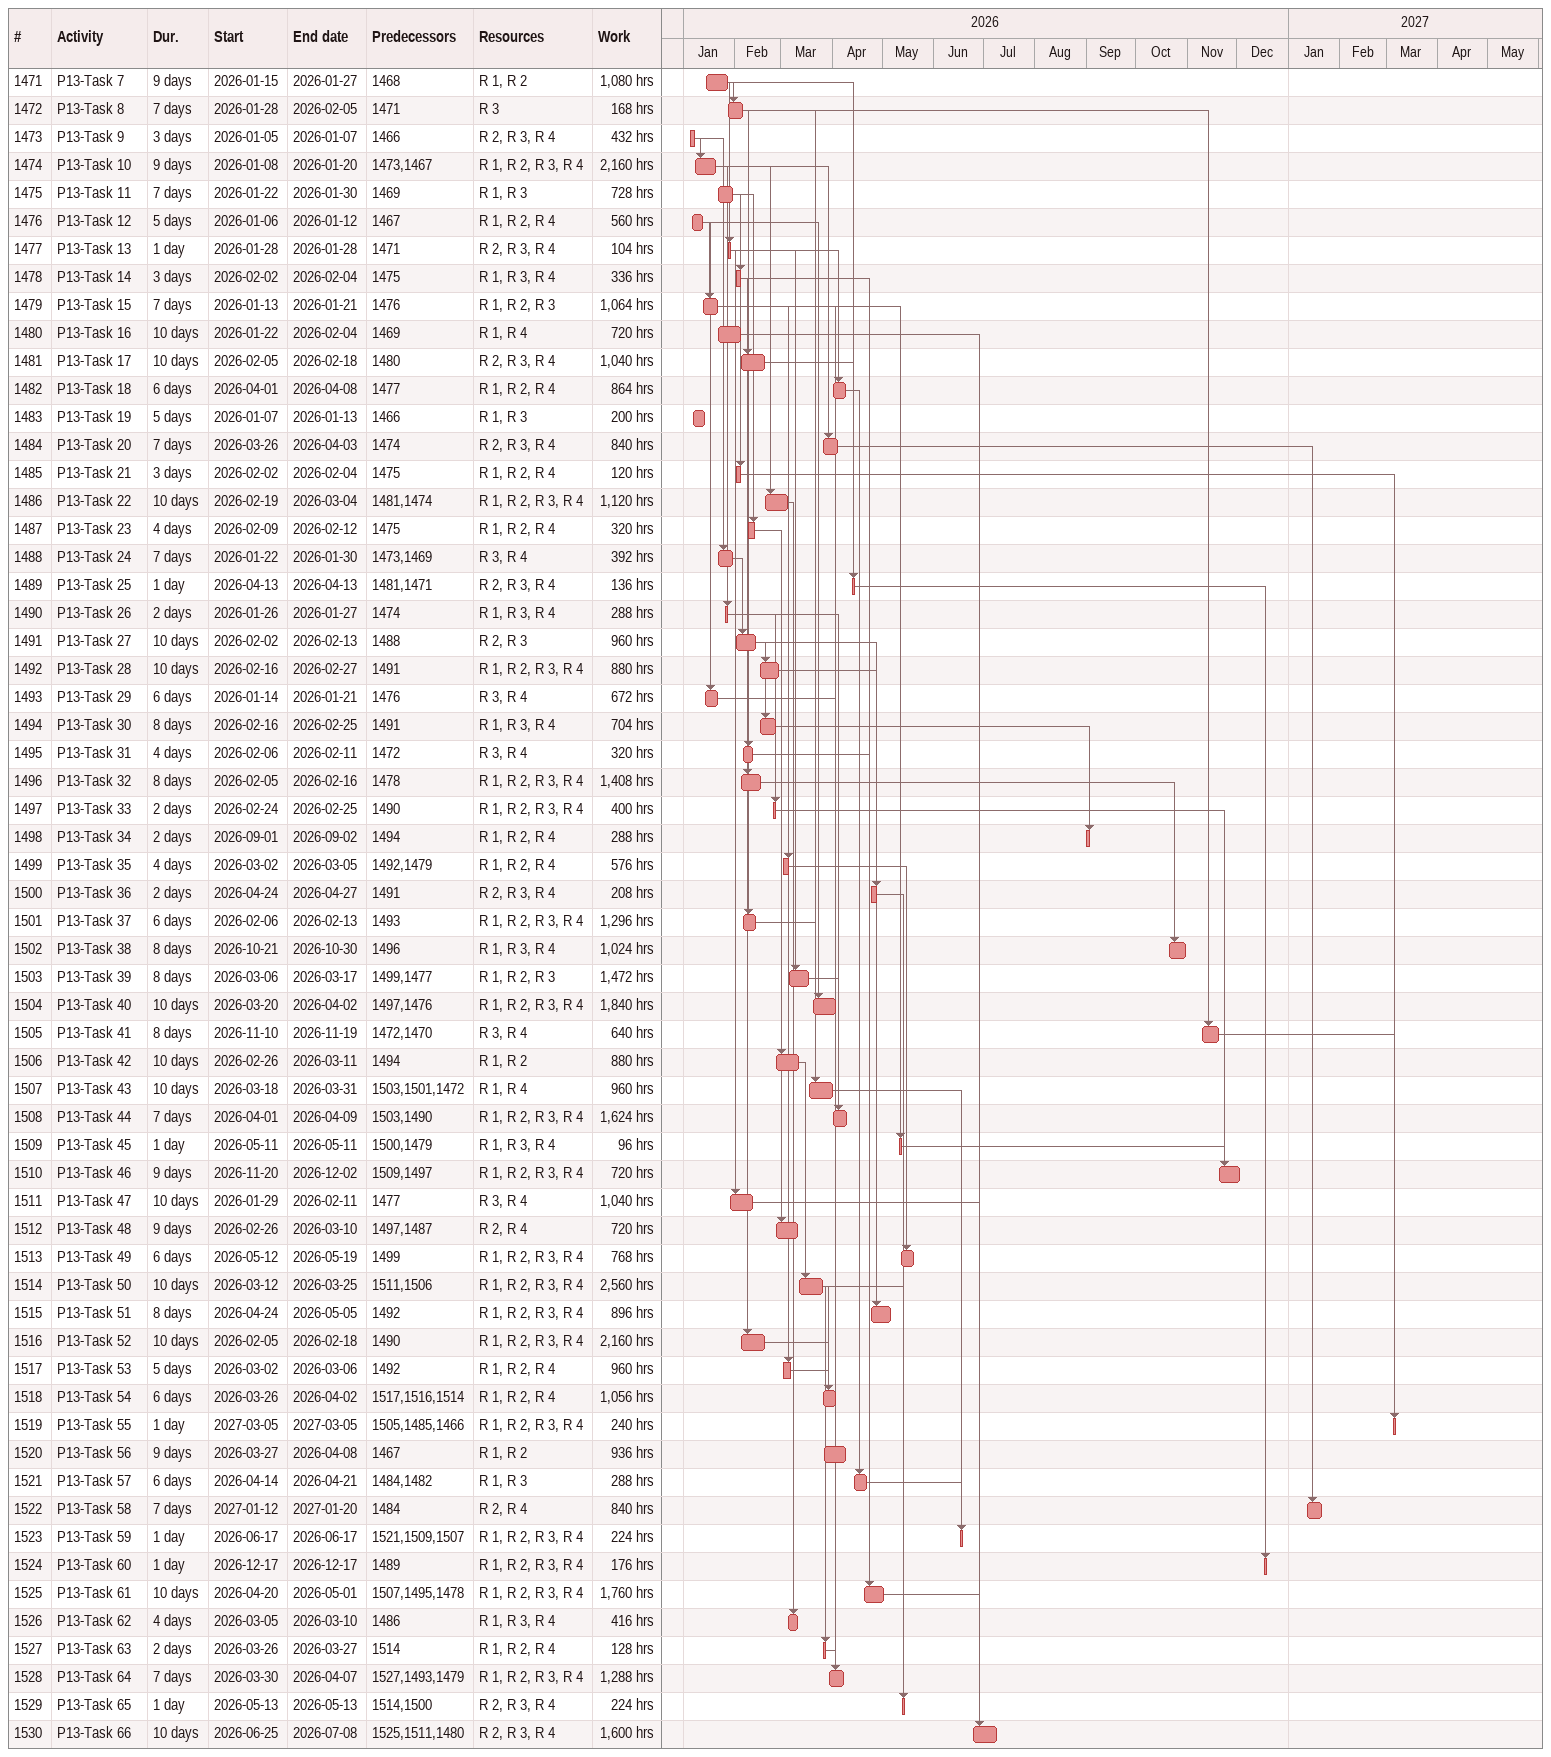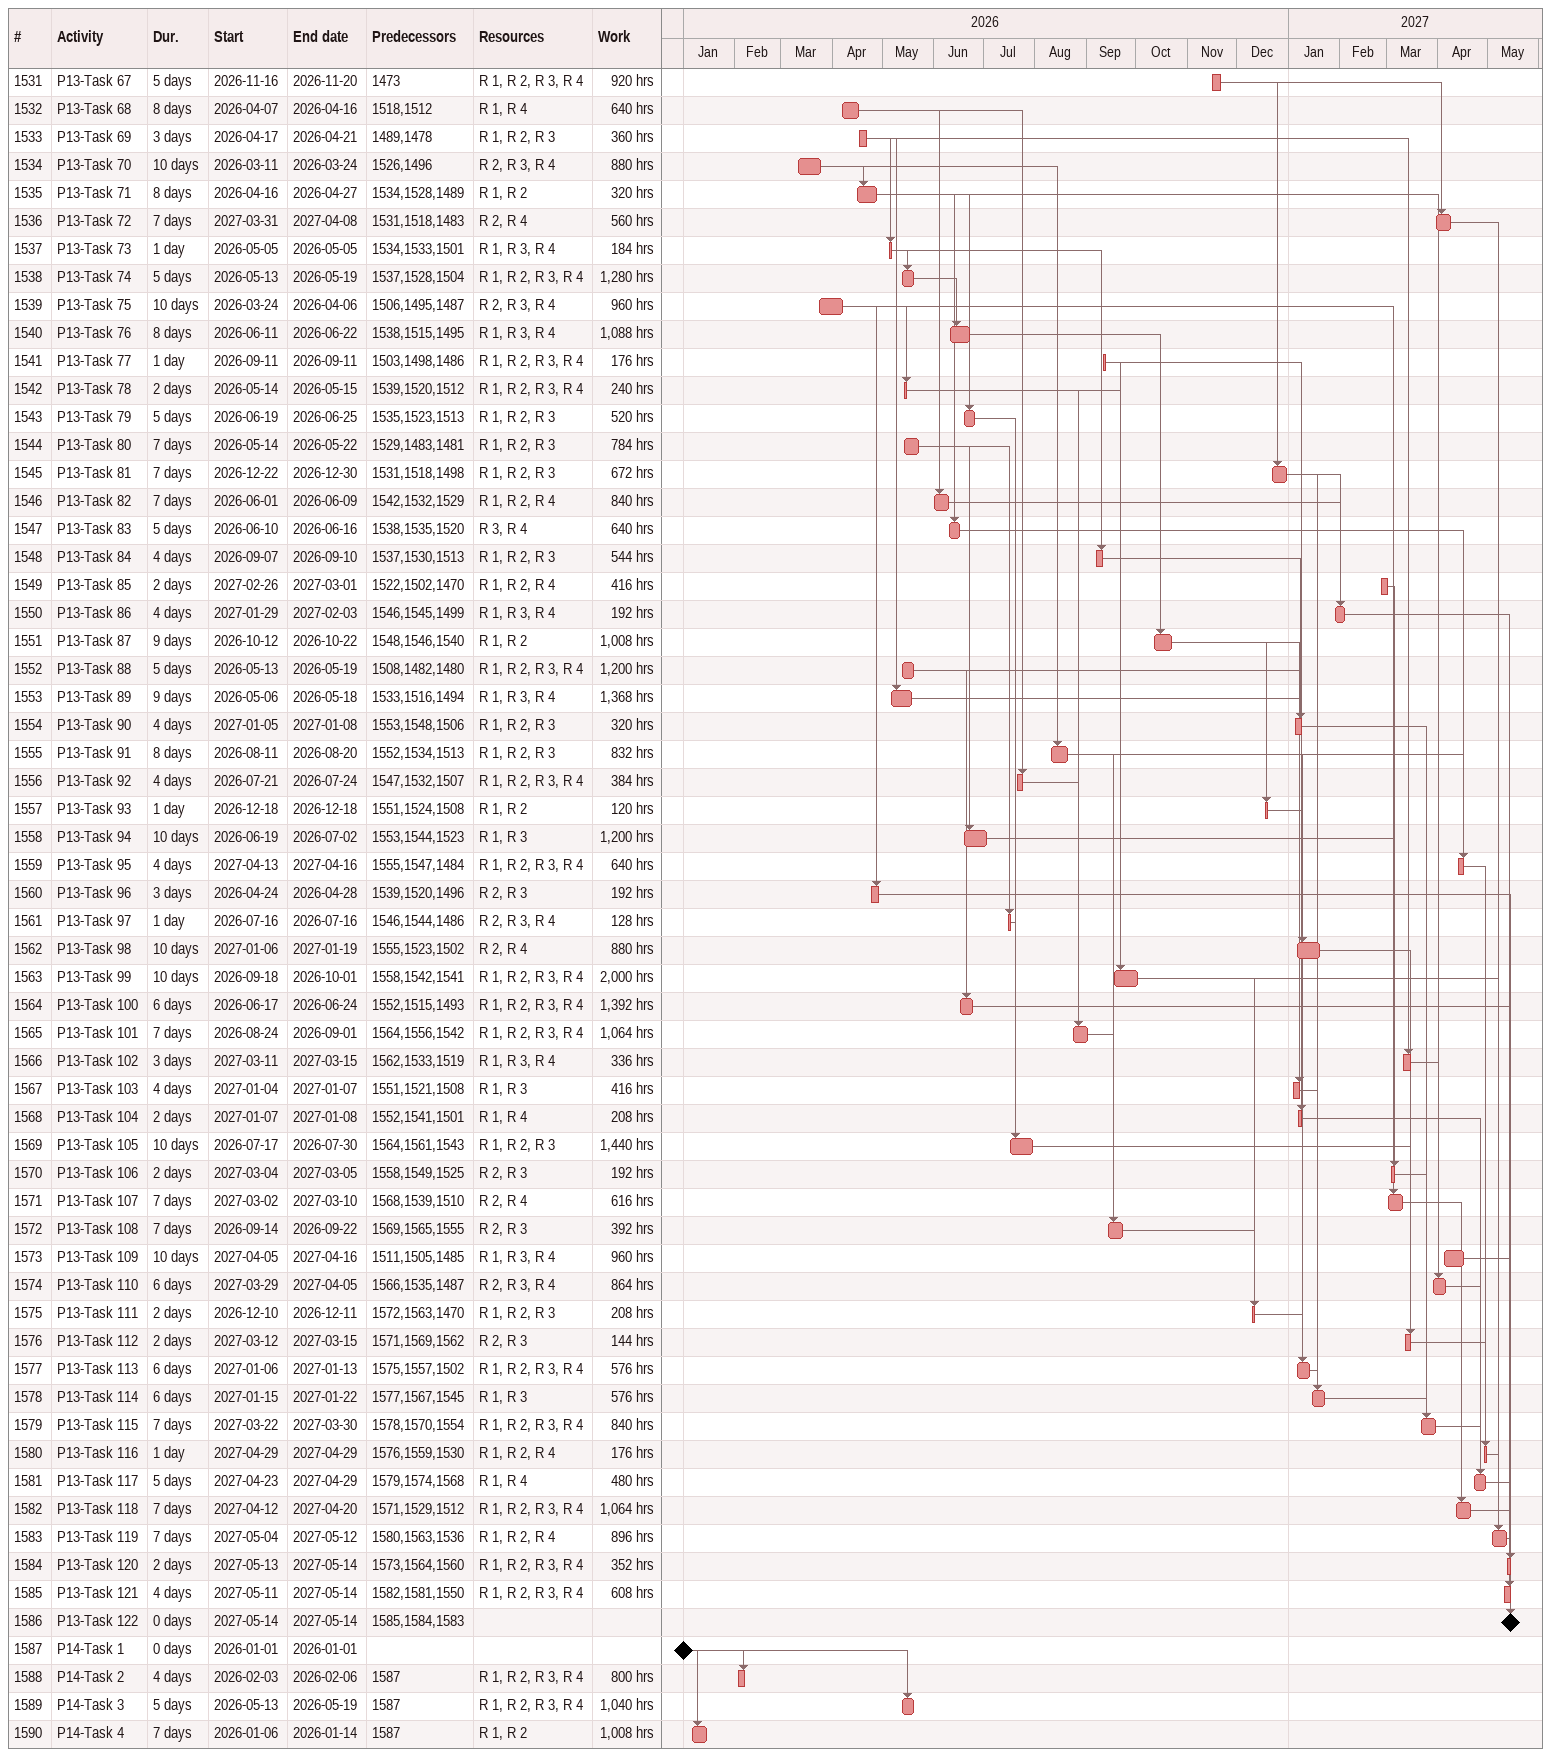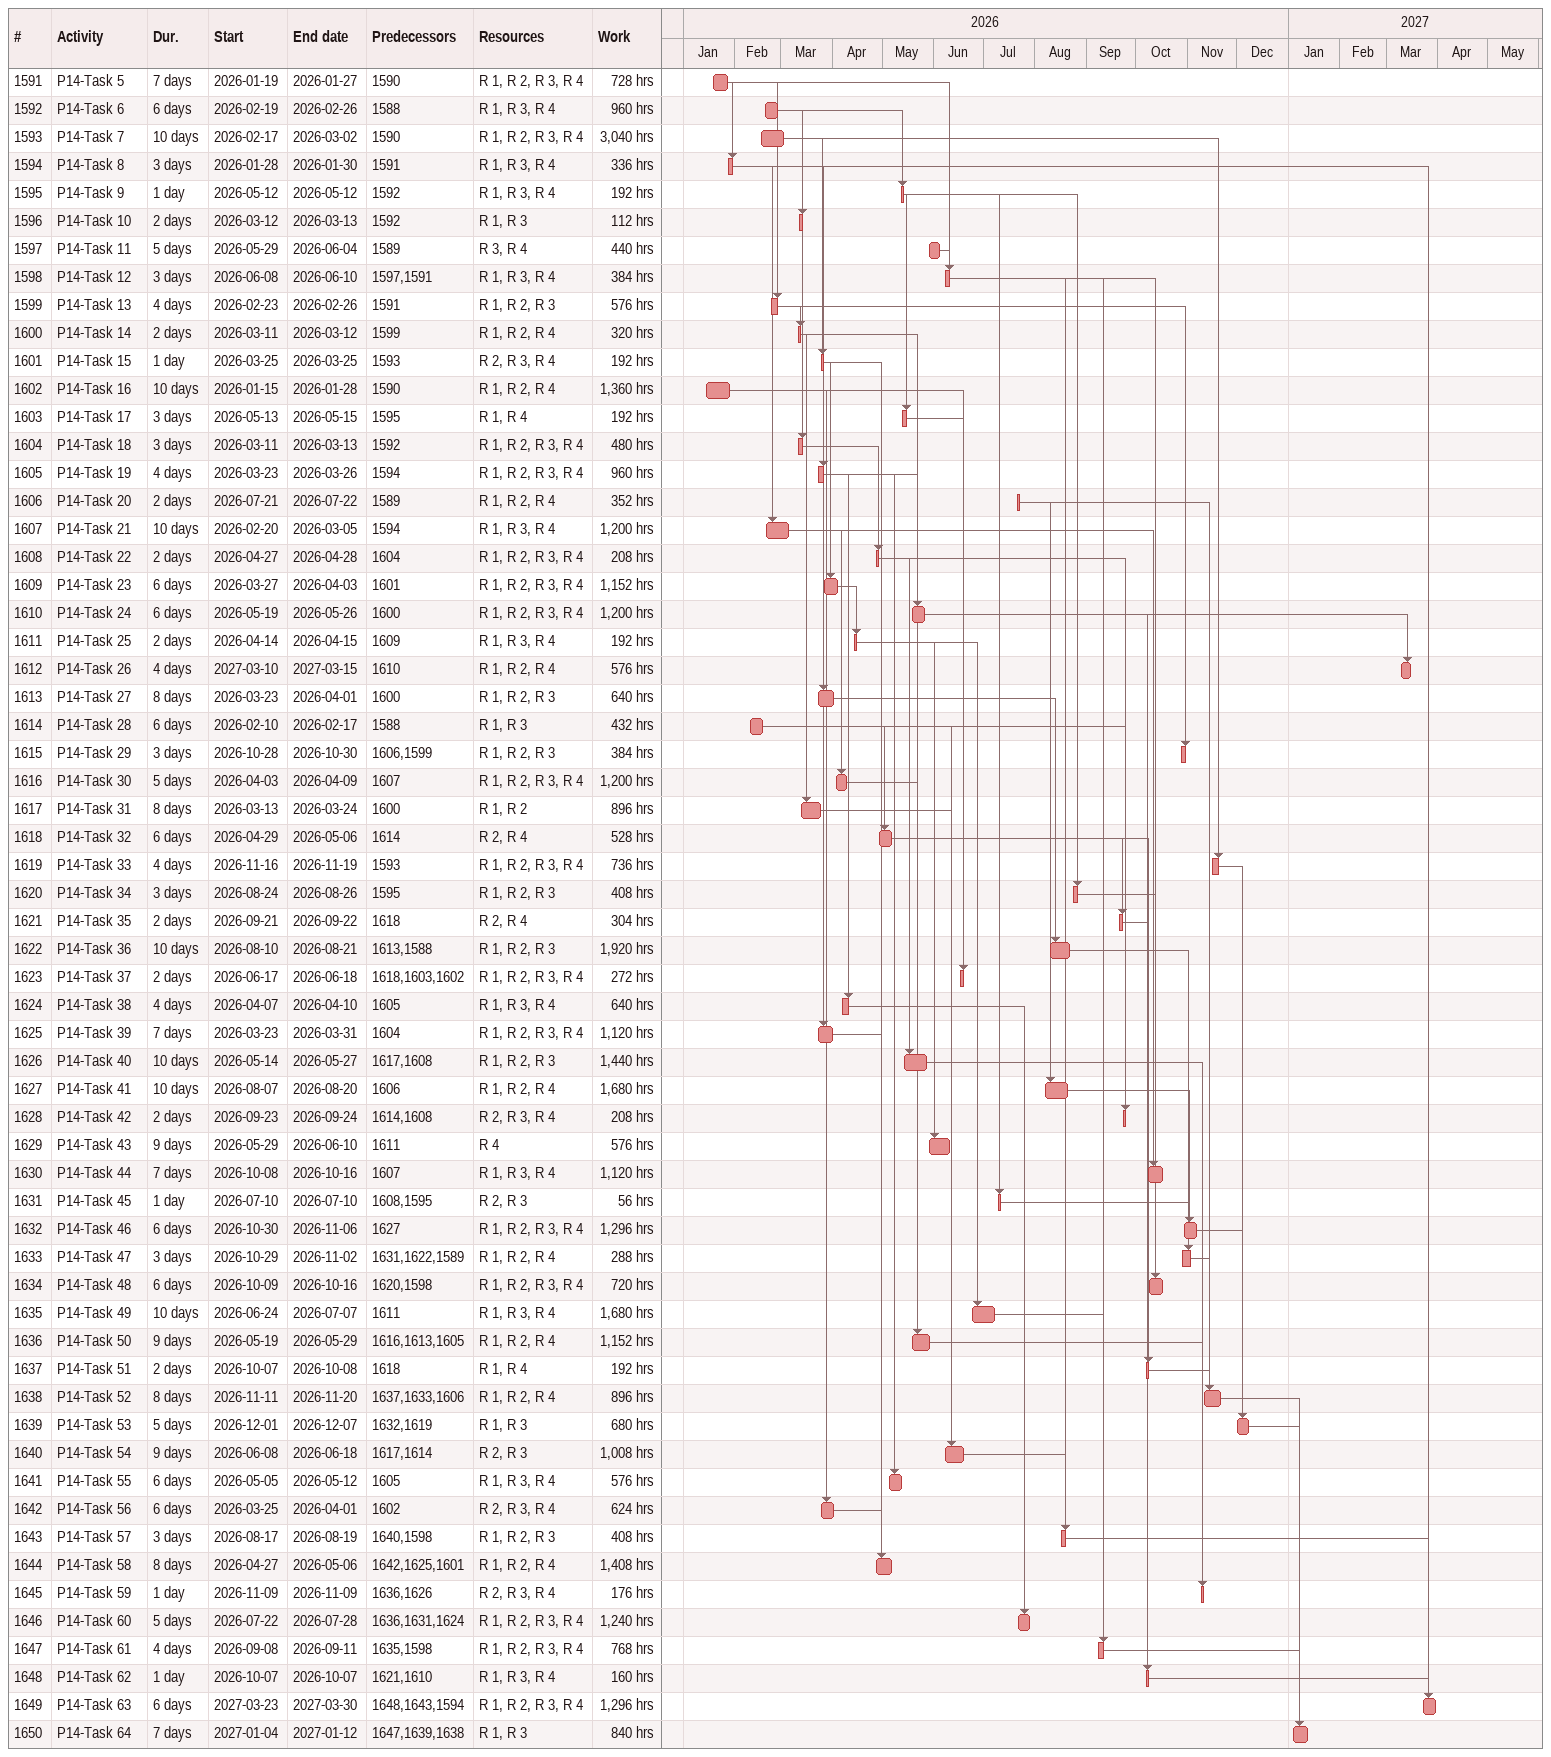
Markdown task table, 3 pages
| ID | Task | Duration | Start | Finish | Predecessors | Resources | Work (h) |
|---|---|---|---|---|---|---|---|
| 1471 | P13-Task 7 | 9d | 2026-01-15 | 2026-01-27 | 1468 | R 1, R 2 | 1080 |
| 1472 | P13-Task 8 | 7d | 2026-01-28 | 2026-02-05 | 1471 | R 3 | 168 |
| 1473 | P13-Task 9 | 3d | 2026-01-05 | 2026-01-07 | 1466 | R 2, R 3, R 4 | 432 |
| 1474 | P13-Task 10 | 9d | 2026-01-08 | 2026-01-20 | 1473, 1467 | R 1, R 2, R 3, R 4 | 2160 |
| 1475 | P13-Task 11 | 7d | 2026-01-22 | 2026-01-30 | 1469 | R 1, R 3 | 728 |
| 1476 | P13-Task 12 | 5d | 2026-01-06 | 2026-01-12 | 1467 | R 1, R 2, R 4 | 560 |
| 1477 | P13-Task 13 | 1d | 2026-01-28 | 2026-01-28 | 1471 | R 2, R 3, R 4 | 104 |
| 1478 | P13-Task 14 | 3d | 2026-02-02 | 2026-02-04 | 1475 | R 1, R 3, R 4 | 336 |
| 1479 | P13-Task 15 | 7d | 2026-01-13 | 2026-01-21 | 1476 | R 1, R 2, R 3 | 1064 |
| 1480 | P13-Task 16 | 10d | 2026-01-22 | 2026-02-04 | 1469 | R 1, R 4 | 720 |
| 1481 | P13-Task 17 | 10d | 2026-02-05 | 2026-02-18 | 1480 | R 2, R 3, R 4 | 1040 |
| 1482 | P13-Task 18 | 6d | 2026-04-01 | 2026-04-08 | 1477 | R 1, R 2, R 4 | 864 |
| 1483 | P13-Task 19 | 5d | 2026-01-07 | 2026-01-13 | 1466 | R 1, R 3 | 200 |
| 1484 | P13-Task 20 | 7d | 2026-03-26 | 2026-04-03 | 1474 | R 2, R 3, R 4 | 840 |
| 1485 | P13-Task 21 | 3d | 2026-02-02 | 2026-02-04 | 1475 | R 1, R 2, R 4 | 120 |
| 1486 | P13-Task 22 | 10d | 2026-02-19 | 2026-03-04 | 1481, 1474 | R 1, R 2, R 3, R 4 | 1120 |
| 1487 | P13-Task 23 | 4d | 2026-02-09 | 2026-02-12 | 1475 | R 1, R 2, R 4 | 320 |
| 1488 | P13-Task 24 | 7d | 2026-01-22 | 2026-01-30 | 1473, 1469 | R 3, R 4 | 392 |
| 1489 | P13-Task 25 | 1d | 2026-04-13 | 2026-04-13 | 1481, 1471 | R 2, R 3, R 4 | 136 |
| 1490 | P13-Task 26 | 2d | 2026-01-26 | 2026-01-27 | 1474 | R 1, R 3, R 4 | 288 |
| 1491 | P13-Task 27 | 10d | 2026-02-02 | 2026-02-13 | 1488 | R 2, R 3 | 960 |
| 1492 | P13-Task 28 | 10d | 2026-02-16 | 2026-02-27 | 1491 | R 1, R 2, R 3, R 4 | 880 |
| 1493 | P13-Task 29 | 6d | 2026-01-14 | 2026-01-21 | 1476 | R 3, R 4 | 672 |
| 1494 | P13-Task 30 | 8d | 2026-02-16 | 2026-02-25 | 1491 | R 1, R 3, R 4 | 704 |
| 1495 | P13-Task 31 | 4d | 2026-02-06 | 2026-02-11 | 1472 | R 3, R 4 | 320 |
| 1496 | P13-Task 32 | 8d | 2026-02-05 | 2026-02-16 | 1478 | R 1, R 2, R 3, R 4 | 1408 |
| 1497 | P13-Task 33 | 2d | 2026-02-24 | 2026-02-25 | 1490 | R 1, R 2, R 3, R 4 | 400 |
| 1498 | P13-Task 34 | 2d | 2026-09-01 | 2026-09-02 | 1494 | R 1, R 2, R 4 | 288 |
| 1499 | P13-Task 35 | 4d | 2026-03-02 | 2026-03-05 | 1492, 1479 | R 1, R 2, R 4 | 576 |
| 1500 | P13-Task 36 | 2d | 2026-04-24 | 2026-04-27 | 1491 | R 2, R 3, R 4 | 208 |
| 1501 | P13-Task 37 | 6d | 2026-02-06 | 2026-02-13 | 1493 | R 1, R 2, R 3, R 4 | 1296 |
| 1502 | P13-Task 38 | 8d | 2026-10-21 | 2026-10-30 | 1496 | R 1, R 3, R 4 | 1024 |
| 1503 | P13-Task 39 | 8d | 2026-03-06 | 2026-03-17 | 1499, 1477 | R 1, R 2, R 3 | 1472 |
| 1504 | P13-Task 40 | 10d | 2026-03-20 | 2026-04-02 | 1497, 1476 | R 1, R 2, R 3, R 4 | 1840 |
| 1505 | P13-Task 41 | 8d | 2026-11-10 | 2026-11-19 | 1472, 1470 | R 3, R 4 | 640 |
| 1506 | P13-Task 42 | 10d | 2026-02-26 | 2026-03-11 | 1494 | R 1, R 2 | 880 |
| 1507 | P13-Task 43 | 10d | 2026-03-18 | 2026-03-31 | 1503, 1501, 1472 | R 1, R 4 | 960 |
| 1508 | P13-Task 44 | 7d | 2026-04-01 | 2026-04-09 | 1503, 1490 | R 1, R 2, R 3, R 4 | 1624 |
| 1509 | P13-Task 45 | 1d | 2026-05-11 | 2026-05-11 | 1500, 1479 | R 1, R 3, R 4 | 96 |
| 1510 | P13-Task 46 | 9d | 2026-11-20 | 2026-12-02 | 1509, 1497 | R 1, R 2, R 3, R 4 | 720 |
| 1511 | P13-Task 47 | 10d | 2026-01-29 | 2026-02-11 | 1477 | R 3, R 4 | 1040 |
| 1512 | P13-Task 48 | 9d | 2026-02-26 | 2026-03-10 | 1497, 1487 | R 2, R 4 | 720 |
| 1513 | P13-Task 49 | 6d | 2026-05-12 | 2026-05-19 | 1499 | R 1, R 2, R 3, R 4 | 768 |
| 1514 | P13-Task 50 | 10d | 2026-03-12 | 2026-03-25 | 1511, 1506 | R 1, R 2, R 3, R 4 | 2560 |
| 1515 | P13-Task 51 | 8d | 2026-04-24 | 2026-05-05 | 1492 | R 1, R 2, R 3, R 4 | 896 |
| 1516 | P13-Task 52 | 10d | 2026-02-05 | 2026-02-18 | 1490 | R 1, R 2, R 3, R 4 | 2160 |
| 1517 | P13-Task 53 | 5d | 2026-03-02 | 2026-03-06 | 1492 | R 1, R 2, R 4 | 960 |
| 1518 | P13-Task 54 | 6d | 2026-03-26 | 2026-04-02 | 1517, 1516, 1514 | R 1, R 2, R 4 | 1056 |
| 1519 | P13-Task 55 | 1d | 2027-03-05 | 2027-03-05 | 1505, 1485, 1466 | R 1, R 2, R 3, R 4 | 240 |
| 1520 | P13-Task 56 | 9d | 2026-03-27 | 2026-04-08 | 1467 | R 1, R 2 | 936 |
| 1521 | P13-Task 57 | 6d | 2026-04-14 | 2026-04-21 | 1484, 1482 | R 1, R 3 | 288 |
| 1522 | P13-Task 58 | 7d | 2027-01-12 | 2027-01-20 | 1484 | R 2, R 4 | 840 |
| 1523 | P13-Task 59 | 1d | 2026-06-17 | 2026-06-17 | 1521, 1509, 1507 | R 1, R 2, R 3, R 4 | 224 |
| 1524 | P13-Task 60 | 1d | 2026-12-17 | 2026-12-17 | 1489 | R 1, R 2, R 3, R 4 | 176 |
| 1525 | P13-Task 61 | 10d | 2026-04-20 | 2026-05-01 | 1507, 1495, 1478 | R 1, R 2, R 3, R 4 | 1760 |
| 1526 | P13-Task 62 | 4d | 2026-03-05 | 2026-03-10 | 1486 | R 1, R 3, R 4 | 416 |
| 1527 | P13-Task 63 | 2d | 2026-03-26 | 2026-03-27 | 1514 | R 1, R 2, R 4 | 128 |
| 1528 | P13-Task 64 | 7d | 2026-03-30 | 2026-04-07 | 1527, 1493, 1479 | R 1, R 2, R 3, R 4 | 1288 |
| 1529 | P13-Task 65 | 1d | 2026-05-13 | 2026-05-13 | 1514, 1500 | R 2, R 3, R 4 | 224 |
| 1530 | P13-Task 66 | 10d | 2026-06-25 | 2026-07-08 | 1525, 1511, 1480 | R 2, R 3, R 4 | 1600 |
| 1531 | P13-Task 67 | 5d | 2026-11-16 | 2026-11-20 | 1473 | R 1, R 2, R 3, R 4 | 920 |
| 1532 | P13-Task 68 | 8d | 2026-04-07 | 2026-04-16 | 1518, 1512 | R 1, R 4 | 640 |
| 1533 | P13-Task 69 | 3d | 2026-04-17 | 2026-04-21 | 1489, 1478 | R 1, R 2, R 3 | 360 |
| 1534 | P13-Task 70 | 10d | 2026-03-11 | 2026-03-24 | 1526, 1496 | R 2, R 3, R 4 | 880 |
| 1535 | P13-Task 71 | 8d | 2026-04-16 | 2026-04-27 | 1534, 1528, 1489 | R 1, R 2 | 320 |
| 1536 | P13-Task 72 | 7d | 2027-03-31 | 2027-04-08 | 1531, 1518, 1483 | R 2, R 4 | 560 |
| 1537 | P13-Task 73 | 1d | 2026-05-05 | 2026-05-05 | 1534, 1533, 1501 | R 1, R 3, R 4 | 184 |
| 1538 | P13-Task 74 | 5d | 2026-05-13 | 2026-05-19 | 1537, 1528, 1504 | R 1, R 2, R 3, R 4 | 1280 |
| 1539 | P13-Task 75 | 10d | 2026-03-24 | 2026-04-06 | 1506, 1495, 1487 | R 2, R 3, R 4 | 960 |
| 1540 | P13-Task 76 | 8d | 2026-06-11 | 2026-06-22 | 1538, 1515, 1495 | R 1, R 3, R 4 | 1088 |
| 1541 | P13-Task 77 | 1d | 2026-09-11 | 2026-09-11 | 1503, 1498, 1486 | R 1, R 2, R 3, R 4 | 176 |
| 1542 | P13-Task 78 | 2d | 2026-05-14 | 2026-05-15 | 1539, 1520, 1512 | R 1, R 2, R 3, R 4 | 240 |
| 1543 | P13-Task 79 | 5d | 2026-06-19 | 2026-06-25 | 1535, 1523, 1513 | R 1, R 2, R 3 | 520 |
| 1544 | P13-Task 80 | 7d | 2026-05-14 | 2026-05-22 | 1529, 1483, 1481 | R 1, R 2, R 3 | 784 |
| 1545 | P13-Task 81 | 7d | 2026-12-22 | 2026-12-30 | 1531, 1518, 1498 | R 1, R 2, R 3 | 672 |
| 1546 | P13-Task 82 | 7d | 2026-06-01 | 2026-06-09 | 1542, 1532, 1529 | R 1, R 2, R 4 | 840 |
| 1547 | P13-Task 83 | 5d | 2026-06-10 | 2026-06-16 | 1538, 1535, 1520 | R 3, R 4 | 640 |
| 1548 | P13-Task 84 | 4d | 2026-09-07 | 2026-09-10 | 1537, 1530, 1513 | R 1, R 2, R 3 | 544 |
| 1549 | P13-Task 85 | 2d | 2027-02-26 | 2027-03-01 | 1522, 1502, 1470 | R 1, R 2, R 4 | 416 |
| 1550 | P13-Task 86 | 4d | 2027-01-29 | 2027-02-03 | 1546, 1545, 1499 | R 1, R 3, R 4 | 192 |
| 1551 | P13-Task 87 | 9d | 2026-10-12 | 2026-10-22 | 1548, 1546, 1540 | R 1, R 2 | 1008 |
| 1552 | P13-Task 88 | 5d | 2026-05-13 | 2026-05-19 | 1508, 1482, 1480 | R 1, R 2, R 3, R 4 | 1200 |
| 1553 | P13-Task 89 | 9d | 2026-05-06 | 2026-05-18 | 1533, 1516, 1494 | R 1, R 3, R 4 | 1368 |
| 1554 | P13-Task 90 | 4d | 2027-01-05 | 2027-01-08 | 1553, 1548, 1506 | R 1, R 2, R 3 | 320 |
| 1555 | P13-Task 91 | 8d | 2026-08-11 | 2026-08-20 | 1552, 1534, 1513 | R 1, R 2, R 3 | 832 |
| 1556 | P13-Task 92 | 4d | 2026-07-21 | 2026-07-24 | 1547, 1532, 1507 | R 1, R 2, R 3, R 4 | 384 |
| 1557 | P13-Task 93 | 1d | 2026-12-18 | 2026-12-18 | 1551, 1524, 1508 | R 1, R 2 | 120 |
| 1558 | P13-Task 94 | 10d | 2026-06-19 | 2026-07-02 | 1553, 1544, 1523 | R 1, R 3 | 1200 |
| 1559 | P13-Task 95 | 4d | 2027-04-13 | 2027-04-16 | 1555, 1547, 1484 | R 1, R 2, R 3, R 4 | 640 |
| 1560 | P13-Task 96 | 3d | 2026-04-24 | 2026-04-28 | 1539, 1520, 1496 | R 2, R 3 | 192 |
| 1561 | P13-Task 97 | 1d | 2026-07-16 | 2026-07-16 | 1546, 1544, 1486 | R 2, R 3, R 4 | 128 |
| 1562 | P13-Task 98 | 10d | 2027-01-06 | 2027-01-19 | 1555, 1523, 1502 | R 2, R 4 | 880 |
| 1563 | P13-Task 99 | 10d | 2026-09-18 | 2026-10-01 | 1558, 1542, 1541 | R 1, R 2, R 3, R 4 | 2000 |
| 1564 | P13-Task 100 | 6d | 2026-06-17 | 2026-06-24 | 1552, 1515, 1493 | R 1, R 2, R 3, R 4 | 1392 |
| 1565 | P13-Task 101 | 7d | 2026-08-24 | 2026-09-01 | 1564, 1556, 1542 | R 1, R 2, R 3, R 4 | 1064 |
| 1566 | P13-Task 102 | 3d | 2027-03-11 | 2027-03-15 | 1562, 1533, 1519 | R 1, R 3, R 4 | 336 |
| 1567 | P13-Task 103 | 4d | 2027-01-04 | 2027-01-07 | 1551, 1521, 1508 | R 1, R 3 | 416 |
| 1568 | P13-Task 104 | 2d | 2027-01-07 | 2027-01-08 | 1552, 1541, 1501 | R 1, R 4 | 208 |
| 1569 | P13-Task 105 | 10d | 2026-07-17 | 2026-07-30 | 1564, 1561, 1543 | R 1, R 2, R 3 | 1440 |
| 1570 | P13-Task 106 | 2d | 2027-03-04 | 2027-03-05 | 1558, 1549, 1525 | R 2, R 3 | 192 |
| 1571 | P13-Task 107 | 7d | 2027-03-02 | 2027-03-10 | 1568, 1539, 1510 | R 2, R 4 | 616 |
| 1572 | P13-Task 108 | 7d | 2026-09-14 | 2026-09-22 | 1569, 1565, 1555 | R 2, R 3 | 392 |
| 1573 | P13-Task 109 | 10d | 2027-04-05 | 2027-04-16 | 1511, 1505, 1485 | R 1, R 3, R 4 | 960 |
| 1574 | P13-Task 110 | 6d | 2027-03-29 | 2027-04-05 | 1566, 1535, 1487 | R 2, R 3, R 4 | 864 |
| 1575 | P13-Task 111 | 2d | 2026-12-10 | 2026-12-11 | 1572, 1563, 1470 | R 1, R 2, R 3 | 208 |
| 1576 | P13-Task 112 | 2d | 2027-03-12 | 2027-03-15 | 1571, 1569, 1562 | R 2, R 3 | 144 |
| 1577 | P13-Task 113 | 6d | 2027-01-06 | 2027-01-13 | 1575, 1557, 1502 | R 1, R 2, R 3, R 4 | 576 |
| 1578 | P13-Task 114 | 6d | 2027-01-15 | 2027-01-22 | 1577, 1567, 1545 | R 1, R 3 | 576 |
| 1579 | P13-Task 115 | 7d | 2027-03-22 | 2027-03-30 | 1578, 1570, 1554 | R 1, R 2, R 3, R 4 | 840 |
| 1580 | P13-Task 116 | 1d | 2027-04-29 | 2027-04-29 | 1576, 1559, 1530 | R 1, R 2, R 4 | 176 |
| 1581 | P13-Task 117 | 5d | 2027-04-23 | 2027-04-29 | 1579, 1574, 1568 | R 1, R 4 | 480 |
| 1582 | P13-Task 118 | 7d | 2027-04-12 | 2027-04-20 | 1571, 1529, 1512 | R 1, R 2, R 3, R 4 | 1064 |
| 1583 | P13-Task 119 | 7d | 2027-05-04 | 2027-05-12 | 1580, 1563, 1536 | R 1, R 2, R 4 | 896 |
| 1584 | P13-Task 120 | 2d | 2027-05-13 | 2027-05-14 | 1573, 1564, 1560 | R 1, R 2, R 3, R 4 | 352 |
| 1585 | P13-Task 121 | 4d | 2027-05-11 | 2027-05-14 | 1582, 1581, 1550 | R 1, R 2, R 3, R 4 | 608 |
| 1586 | P13-Task 122 | 0d | 2027-05-14 | 2027-05-14 | 1585, 1584, 1583 |  |  |
| 1587 | P14-Task 1 | 0d | 2026-01-01 | 2026-01-01 |  |  |  |
| 1588 | P14-Task 2 | 4d | 2026-02-03 | 2026-02-06 | 1587 | R 1, R 2, R 3, R 4 | 800 |
| 1589 | P14-Task 3 | 5d | 2026-05-13 | 2026-05-19 | 1587 | R 1, R 2, R 3, R 4 | 1040 |
| 1590 | P14-Task 4 | 7d | 2026-01-06 | 2026-01-14 | 1587 | R 1, R 2 | 1008 |
| 1591 | P14-Task 5 | 7d | 2026-01-19 | 2026-01-27 | 1590 | R 1, R 2, R 3, R 4 | 728 |
| 1592 | P14-Task 6 | 6d | 2026-02-19 | 2026-02-26 | 1588 | R 1, R 3, R 4 | 960 |
| 1593 | P14-Task 7 | 10d | 2026-02-17 | 2026-03-02 | 1590 | R 1, R 2, R 3, R 4 | 3040 |
| 1594 | P14-Task 8 | 3d | 2026-01-28 | 2026-01-30 | 1591 | R 1, R 3, R 4 | 336 |
| 1595 | P14-Task 9 | 1d | 2026-05-12 | 2026-05-12 | 1592 | R 1, R 3, R 4 | 192 |
| 1596 | P14-Task 10 | 2d | 2026-03-12 | 2026-03-13 | 1592 | R 1, R 3 | 112 |
| 1597 | P14-Task 11 | 5d | 2026-05-29 | 2026-06-04 | 1589 | R 3, R 4 | 440 |
| 1598 | P14-Task 12 | 3d | 2026-06-08 | 2026-06-10 | 1597, 1591 | R 1, R 3, R 4 | 384 |
| 1599 | P14-Task 13 | 4d | 2026-02-23 | 2026-02-26 | 1591 | R 1, R 2, R 3 | 576 |
| 1600 | P14-Task 14 | 2d | 2026-03-11 | 2026-03-12 | 1599 | R 1, R 2, R 4 | 320 |
| 1601 | P14-Task 15 | 1d | 2026-03-25 | 2026-03-25 | 1593 | R 2, R 3, R 4 | 192 |
| 1602 | P14-Task 16 | 10d | 2026-01-15 | 2026-01-28 | 1590 | R 1, R 2, R 4 | 1360 |
| 1603 | P14-Task 17 | 3d | 2026-05-13 | 2026-05-15 | 1595 | R 1, R 4 | 192 |
| 1604 | P14-Task 18 | 3d | 2026-03-11 | 2026-03-13 | 1592 | R 1, R 2, R 3, R 4 | 480 |
| 1605 | P14-Task 19 | 4d | 2026-03-23 | 2026-03-26 | 1594 | R 1, R 2, R 3, R 4 | 960 |
| 1606 | P14-Task 20 | 2d | 2026-07-21 | 2026-07-22 | 1589 | R 1, R 2, R 4 | 352 |
| 1607 | P14-Task 21 | 10d | 2026-02-20 | 2026-03-05 | 1594 | R 1, R 3, R 4 | 1200 |
| 1608 | P14-Task 22 | 2d | 2026-04-27 | 2026-04-28 | 1604 | R 1, R 2, R 3, R 4 | 208 |
| 1609 | P14-Task 23 | 6d | 2026-03-27 | 2026-04-03 | 1601 | R 1, R 2, R 3, R 4 | 1152 |
| 1610 | P14-Task 24 | 6d | 2026-05-19 | 2026-05-26 | 1600 | R 1, R 2, R 3, R 4 | 1200 |
| 1611 | P14-Task 25 | 2d | 2026-04-14 | 2026-04-15 | 1609 | R 1, R 3, R 4 | 192 |
| 1612 | P14-Task 26 | 4d | 2027-03-10 | 2027-03-15 | 1610 | R 1, R 2, R 4 | 576 |
| 1613 | P14-Task 27 | 8d | 2026-03-23 | 2026-04-01 | 1600 | R 1, R 2, R 3 | 640 |
| 1614 | P14-Task 28 | 6d | 2026-02-10 | 2026-02-17 | 1588 | R 1, R 3 | 432 |
| 1615 | P14-Task 29 | 3d | 2026-10-28 | 2026-10-30 | 1606, 1599 | R 1, R 2, R 3 | 384 |
| 1616 | P14-Task 30 | 5d | 2026-04-03 | 2026-04-09 | 1607 | R 1, R 2, R 3, R 4 | 1200 |
| 1617 | P14-Task 31 | 8d | 2026-03-13 | 2026-03-24 | 1600 | R 1, R 2 | 896 |
| 1618 | P14-Task 32 | 6d | 2026-04-29 | 2026-05-06 | 1614 | R 2, R 4 | 528 |
| 1619 | P14-Task 33 | 4d | 2026-11-16 | 2026-11-19 | 1593 | R 1, R 2, R 3, R 4 | 736 |
| 1620 | P14-Task 34 | 3d | 2026-08-24 | 2026-08-26 | 1595 | R 1, R 2, R 3 | 408 |
| 1621 | P14-Task 35 | 2d | 2026-09-21 | 2026-09-22 | 1618 | R 2, R 4 | 304 |
| 1622 | P14-Task 36 | 10d | 2026-08-10 | 2026-08-21 | 1613, 1588 | R 1, R 2, R 3 | 1920 |
| 1623 | P14-Task 37 | 2d | 2026-06-17 | 2026-06-18 | 1618, 1603, 1602 | R 1, R 2, R 3, R 4 | 272 |
| 1624 | P14-Task 38 | 4d | 2026-04-07 | 2026-04-10 | 1605 | R 1, R 3, R 4 | 640 |
| 1625 | P14-Task 39 | 7d | 2026-03-23 | 2026-03-31 | 1604 | R 1, R 2, R 3, R 4 | 1120 |
| 1626 | P14-Task 40 | 10d | 2026-05-14 | 2026-05-27 | 1617, 1608 | R 1, R 2, R 3 | 1440 |
| 1627 | P14-Task 41 | 10d | 2026-08-07 | 2026-08-20 | 1606 | R 1, R 2, R 4 | 1680 |
| 1628 | P14-Task 42 | 2d | 2026-09-23 | 2026-09-24 | 1614, 1608 | R 2, R 3, R 4 | 208 |
| 1629 | P14-Task 43 | 9d | 2026-05-29 | 2026-06-10 | 1611 | R 4 | 576 |
| 1630 | P14-Task 44 | 7d | 2026-10-08 | 2026-10-16 | 1607 | R 1, R 3, R 4 | 1120 |
| 1631 | P14-Task 45 | 1d | 2026-07-10 | 2026-07-10 | 1608, 1595 | R 2, R 3 | 56 |
| 1632 | P14-Task 46 | 6d | 2026-10-30 | 2026-11-06 | 1627 | R 1, R 2, R 3, R 4 | 1296 |
| 1633 | P14-Task 47 | 3d | 2026-10-29 | 2026-11-02 | 1631, 1622, 1589 | R 1, R 2, R 4 | 288 |
| 1634 | P14-Task 48 | 6d | 2026-10-09 | 2026-10-16 | 1620, 1598 | R 1, R 2, R 3, R 4 | 720 |
| 1635 | P14-Task 49 | 10d | 2026-06-24 | 2026-07-07 | 1611 | R 1, R 3, R 4 | 1680 |
| 1636 | P14-Task 50 | 9d | 2026-05-19 | 2026-05-29 | 1616, 1613, 1605 | R 1, R 2, R 4 | 1152 |
| 1637 | P14-Task 51 | 2d | 2026-10-07 | 2026-10-08 | 1618 | R 1, R 4 | 192 |
| 1638 | P14-Task 52 | 8d | 2026-11-11 | 2026-11-20 | 1637, 1633, 1606 | R 1, R 2, R 4 | 896 |
| 1639 | P14-Task 53 | 5d | 2026-12-01 | 2026-12-07 | 1632, 1619 | R 1, R 3 | 680 |
| 1640 | P14-Task 54 | 9d | 2026-06-08 | 2026-06-18 | 1617, 1614 | R 2, R 3 | 1008 |
| 1641 | P14-Task 55 | 6d | 2026-05-05 | 2026-05-12 | 1605 | R 1, R 3, R 4 | 576 |
| 1642 | P14-Task 56 | 6d | 2026-03-25 | 2026-04-01 | 1602 | R 2, R 3, R 4 | 624 |
| 1643 | P14-Task 57 | 3d | 2026-08-17 | 2026-08-19 | 1640, 1598 | R 1, R 2, R 3 | 408 |
| 1644 | P14-Task 58 | 8d | 2026-04-27 | 2026-05-06 | 1642, 1625, 1601 | R 1, R 2, R 4 | 1408 |
| 1645 | P14-Task 59 | 1d | 2026-11-09 | 2026-11-09 | 1636, 1626 | R 2, R 3, R 4 | 176 |
| 1646 | P14-Task 60 | 5d | 2026-07-22 | 2026-07-28 | 1636, 1631, 1624 | R 1, R 2, R 3, R 4 | 1240 |
| 1647 | P14-Task 61 | 4d | 2026-09-08 | 2026-09-11 | 1635, 1598 | R 1, R 2, R 3, R 4 | 768 |
| 1648 | P14-Task 62 | 1d | 2026-10-07 | 2026-10-07 | 1621, 1610 | R 1, R 3, R 4 | 160 |
| 1649 | P14-Task 63 | 6d | 2027-03-23 | 2027-03-30 | 1648, 1643, 1594 | R 1, R 2, R 3, R 4 | 1296 |
| 1650 | P14-Task 64 | 7d | 2027-01-04 | 2027-01-12 | 1647, 1639, 1638 | R 1, R 3 | 840 |
